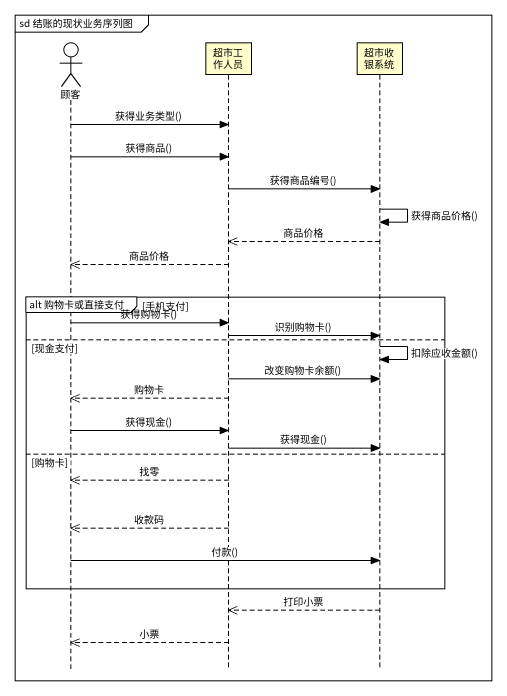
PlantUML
@startuml
mainframe sd 结账的现状业务序列图
hide footbox
actor 顾客
participant 超市工作人员
participant 超市收银系统

顾客 -> 超市工作人员 : 获得业务类型()
顾客 -> 超市工作人员 : 获得商品()
超市工作人员 -> 超市收银系统 : 获得商品编号()
超市收银系统 -> 超市收银系统 : 获得商品价格()
超市收银系统 -->> 超市工作人员 : 商品价格
超市工作人员 -->> 顾客 : 商品价格
group alt 购物卡或直接支付 [手机支付]
  顾客 -> 超市工作人员 : 获得购物卡()
  超市工作人员 -> 超市收银系统 : 识别购物卡()
else 现金支付
  超市收银系统 -> 超市收银系统 : 扣除应收金额()
  超市工作人员 -> 超市收银系统 : 改变购物卡余额()
  超市工作人员 -->> 顾客 : 购物卡
  顾客 -> 超市工作人员 : 获得现金()
  超市工作人员 -> 超市收银系统 : 获得现金()
else 购物卡
  超市工作人员 -->> 顾客 : 找零
  超市工作人员 -->> 顾客 : 收款码
  顾客 -> 超市收银系统 : 付款()
end
超市收银系统 -->> 超市工作人员 : 打印小票
超市工作人员 -->> 顾客 : 小票
@enduml
